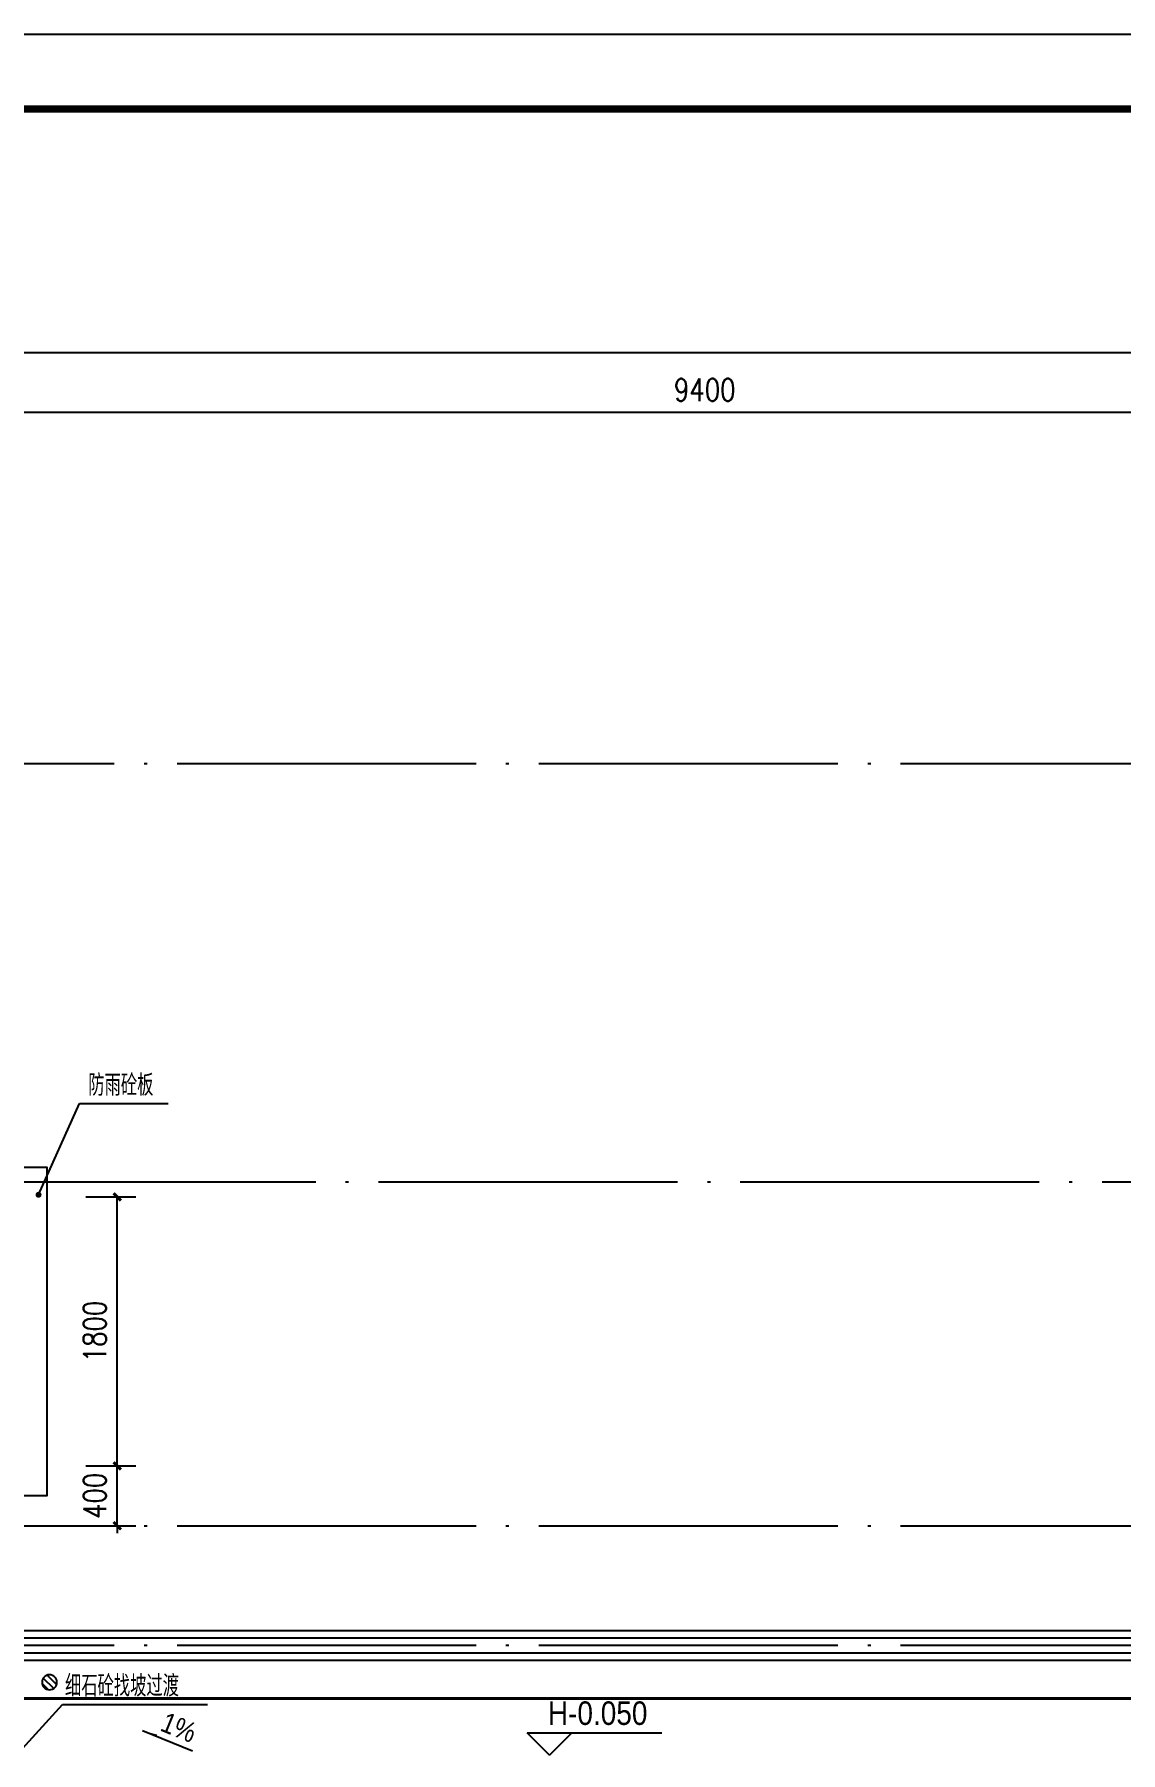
# Model space of a CAD drawing. Extents: x 718358 to 1668613, y -348838 to -159582.
# Drawn here: x 793851 to 801117, y -327912 to -316416 of the extents above; entities that cross this region are included whole.
import ezdxf

# ---------------------------------------------------------------- set-up
doc = ezdxf.new("R2010")
doc.units = 0
doc.header["$LTSCALE"] = 1000
doc.linetypes.add('DOTE', pattern=[2.42, 2, -0.2, 0.02, -0.2])
for name, color, linetype in [('变更', 6, 'Continuous'), ('建-厨卫用具', 66, 'Continuous'), ('建-可见线', 7, 'Continuous'), ('建-图框', 4, 'Continuous'), ('建-尺寸', 73, 'Continuous'), ('建-引出', 3, 'Continuous'), ('建-标高', 3, 'Continuous'), ('建-符号', 3, 'Continuous'), ('建-符号说明', 7, 'Continuous'), ('建-轴标', 3, 'Continuous'), ('建-轴网', 14, 'DOTE'), ('建-阳台', 5, 'Continuous')]:
    doc.layers.add(name, color=color, linetype=linetype)
doc.layers.add('栏杆', color=30, linetype='Continuous', lineweight=9)
doc.styles.add('_TCH_DIM', font='gt单线西文.shx', dxfattribs={"width": 0.8, "bigfont": 'gt单线中文.shx'})
doc.styles.add('DIM_FONT', font='SIMPLEX.shx', dxfattribs={"width": 0.8, "bigfont": 'GBCBIG.shx'})
doc.dimstyles.new('DIMN50', dxfattribs={"dimscale": 0.5, "dimtxt": 300, "dimasz": 100, "dimexe": 250, "dimexo": 300, "dimgap": 150, "dimtad": 1, "dimdec": 0, "dimzin": 0, "dimdsep": 46, "dimtxsty": 'DIM_FONT', "dimblk": 'ARCHTICK', "dimcen": 0.09, "dimdle": 1, "dimclrt": 7, "dimazin": 2, "dimtfac": 1, "dimtdec": 0, "dimtix": 1, "dimtmove": 2, "dimatfit": 3, "dimldrblk": 'ARCHTICK', "dimfxl": 1, "dimtolj": 1, "dimtzin": 0, "dimarcsym": 0})

# ---------------------------------------------------------------- blocks, each defined once
blk = doc.blocks.new('A$C28466982')
at = {"layer": '建-厨卫用具'}
h = blk.add_hatch(dxfattribs=at)
h.set_pattern_fill('ANSI31', color=256, scale=20, style=0)
h.set_pattern_definition([(45, (-61544.167, -20665.726), (-22.45064, 22.45064), [])])
edge = h.paths.add_edge_path()
edge.add_arc((50, 50), 50, 0, 360)
blk.add_circle((50, 50), 50, dxfattribs=at)
blk = doc.blocks.new('_ArchTick')
at = {"color": 0, "linetype": 'ByBlock', "const_width": 0.4}
blk.add_lwpolyline([(-0.5, -0.5), (0.5, 0.5)], dxfattribs=at)
blk = doc.blocks.new('*D192')
at = {"layer": 'Defpoints', "color": 0, "transparency": 16777216}
for p in [(808035, -318544), (769085, -320194), (808035, -320194)]:
    blk.add_point(p, dxfattribs=at)
at = {"layer": '建-轴标', "color": 0, "lineweight": -2, "transparency": 16777216}
for p, q in [((769085, -320044), (769085, -318419)), ((808035, -320044), (808035, -318419)), ((769085, -318544), (808036, -318544))]:
    blk.add_line(p, q, dxfattribs=at)
at = {"layer": '建-轴标', "color": 0, "lineweight": -2, "transparency": 16777216, "xscale": 50, "yscale": 50, "zscale": 50, "rotation": 180}
blk.add_blockref('_ArchTick', (769085, -318544), dxfattribs=at)
at = {"layer": '建-轴标', "color": 0, "lineweight": -2, "transparency": 16777216, "xscale": 50, "yscale": 50, "zscale": 50}
blk.add_blockref('_ArchTick', (808035, -318544), dxfattribs=at)
at = {"layer": '建-轴标', "color": 7, "transparency": 16777216, "insert": (788560, -318394), "char_height": 150, "attachment_point": 5, "style": 'DIM_FONT'}
blk.add_mtext('\\A1;38950', dxfattribs=at)
blk = doc.blocks.new('*D241')
at = {"layer": 'Defpoints', "color": 0, "transparency": 16777216}
for p in [(803035, -318944), (793635, -320194), (803035, -320194)]:
    blk.add_point(p, dxfattribs=at)
at = {"layer": '建-轴标', "color": 0, "lineweight": -2, "transparency": 16777216}
for p, q in [((793635, -320044), (793635, -318819)), ((803035, -320044), (803035, -318819)), ((793635, -318944), (803036, -318944))]:
    blk.add_line(p, q, dxfattribs=at)
at = {"layer": '建-轴标', "color": 0, "lineweight": -2, "transparency": 16777216, "xscale": 50, "yscale": 50, "zscale": 50, "rotation": 180}
blk.add_blockref('_ArchTick', (793635, -318944), dxfattribs=at)
at = {"layer": '建-轴标', "color": 0, "lineweight": -2, "transparency": 16777216, "xscale": 50, "yscale": 50, "zscale": 50}
blk.add_blockref('_ArchTick', (803035, -318944), dxfattribs=at)
at = {"layer": '建-轴标', "color": 7, "transparency": 16777216, "insert": (798335, -318794), "char_height": 150, "attachment_point": 5, "style": 'DIM_FONT'}
blk.add_mtext('\\A1;9400', dxfattribs=at)
blk = doc.blocks.new('*D3367')
at = {"layer": 'Defpoints', "color": 0, "transparency": 16777216}
for p in [(794044, -325994), (794405, -325994), (794044, -326394)]:
    blk.add_point(p, dxfattribs=at)
at = {"layer": '建-尺寸', "color": 0, "lineweight": -2, "transparency": 16777216}
for p, q in [((794194, -325994), (794530, -325994)), ((794405, -325994), (794405, -325944)), ((794405, -326394), (794405, -325994)), ((794194, -326394), (794530, -326394)), ((794405, -326394), (794405, -326444))]:
    blk.add_line(p, q, dxfattribs=at)
at = {"layer": '建-尺寸', "color": 0, "lineweight": -2, "transparency": 16777216, "xscale": 50, "yscale": 50, "zscale": 50}
for p, rotation in [((794405, -325994), 270), ((794405, -326394), 90)]:
    blk.add_blockref('_ArchTick', p, dxfattribs=dict(at, rotation=rotation))
at = {"layer": '建-尺寸', "color": 7, "transparency": 16777216, "insert": (794255, -326194), "char_height": 150, "attachment_point": 5, "rotation": 90, "style": 'DIM_FONT'}
blk.add_mtext('\\A1;400', dxfattribs=at)
blk = doc.blocks.new('*D3368')
at = {"layer": 'Defpoints', "color": 0, "transparency": 16777216}
for p in [(794044, -324194), (794405, -324194), (794044, -325994)]:
    blk.add_point(p, dxfattribs=at)
at = {"layer": '建-尺寸', "color": 0, "lineweight": -2, "transparency": 16777216}
for p, q in [((794194, -324194), (794530, -324194)), ((794405, -325994), (794405, -324193)), ((794194, -325994), (794530, -325994))]:
    blk.add_line(p, q, dxfattribs=at)
at = {"layer": '建-尺寸', "color": 0, "lineweight": -2, "transparency": 16777216, "xscale": 50, "yscale": 50, "zscale": 50}
for p, rotation in [((794405, -324194), 90), ((794405, -325994), 270)]:
    blk.add_blockref('_ArchTick', p, dxfattribs=dict(at, rotation=rotation))
at = {"layer": '建-尺寸', "color": 7, "transparency": 16777216, "insert": (794255, -325094), "char_height": 150, "attachment_point": 5, "rotation": 90, "style": 'DIM_FONT'}
blk.add_mtext('\\A1;1800', dxfattribs=at)

msp = doc.modelspace()

# ---------------------------------------------------------------- hatches: boundary and pattern name
at = {"layer": '建-符号'}
msp.add_hatch(color=256, dxfattribs=at).paths.add_polyline_path([(794574.7, -327765.7), (794667.4, -327803.4), (794672.4, -327791)])
at = {"layer": '栏杆'}
h = msp.add_hatch(dxfattribs=at)
h.set_pattern_fill('ANSI32', color=256, scale=30, angle=135, style=0)
h.set_pattern_definition([(7e-15, (1590311.55, -279961.17), (1e-14, -142.875), []), (7e-15, (1590359.17, -279913.54), (1e-14, -142.875), [])])
h.paths.add_polyline_path([(797982.5, -323422.7), (799682.5, -323422.7), (799682.5, -323472.7), (797982.5, -323472.7)])

# ---------------------------------------------------------------- linework, layer by layer
for p, q in [((793735.2, -327093.8), (802935.2, -327093.8)), ((793735.2, -327293.8), (802935.2, -327293.8))]:
    msp.add_line(p, q)
at = {"layer": '变更', "color": 1, "lineweight": 40}
msp.add_line((774635.5, -327550.1), (803999.5, -327550.1), dxfattribs=at)
at = {"layer": '建-可见线'}
msp.add_lwpolyline([(793735.2, -323993.8), (793935.2, -323993.8), (793935.2, -326193.8), (793735.2, -326193.8)], dxfattribs=at)
at = {"layer": '建-图框'}
msp.add_lwpolyline([(763686.8, -346115.8), (816236.8, -346115.8), (816236.8, -316415.8), (763686.8, -316415.8)], close=True, dxfattribs=at)
at = {"layer": '建-图框', "const_width": 50}
msp.add_lwpolyline([(764936.8, -345615.8), (815736.8, -345615.8), (815736.8, -316915.8), (764936.8, -316915.8)], close=True, dxfattribs=at)
at = {"layer": '建-引出'}
for p, q in [((793878.7, -324179.7), (794153.1, -323570)), ((794153.1, -323570), (794746.3, -323570)), ((793727.4, -327933.8), (794037.9, -327589.6)), ((794037.9, -327589.6), (795008.2, -327589.6))]:
    msp.add_line(p, q, dxfattribs=at)
at = {"layer": '建-引出', "const_width": 20}
msp.add_lwpolyline([(793874.6, -324188.8, 1), (793882.8, -324170.6, 1)], format="xyb", close=True, dxfattribs=at)
at = {"layer": '建-标高'}
for p, q in [((797296.5, -327929.1), (797146.5, -327779.1)), ((797146.5, -327779.1), (798047.4, -327779.1)), ((797296.5, -327929.1), (797446.5, -327779.1))]:
    msp.add_line(p, q, dxfattribs=at)
at = {"layer": '建-符号'}
msp.add_lwpolyline([(794909, -327901.7), (794574.7, -327765.7)], dxfattribs=at)
at = {"layer": '建-轴网'}
for p, q in [((768185.2, -321293.8), (810335.2, -321293.8)), ((784053, -324093.8), (810335.2, -324093.8)), ((768185.2, -326393.8), (810335.2, -326393.8)), ((768185.2, -327193.8), (810335.2, -327193.8))]:
    msp.add_line(p, q, dxfattribs=at)
at = {"layer": '建-阳台'}
for points in [[(793735.2, -327143.8), (802935.2, -327143.8)], [(793735.2, -327243.8), (802935.2, -327243.8)]]:
    msp.add_lwpolyline(points, dxfattribs=at)

# ---------------------------------------------------------------- block references
at = {"layer": '建-厨卫用具', "xscale": -1}
msp.add_blockref('A$C28466982', (794002, -327491.3), dxfattribs=at)

# ---------------------------------------------------------------- texts
at = {"layer": '建-引出', "style": '_TCH_DIM', "width": 0.8}
msp.add_text('细石砼找坡过渡', height=143.31, dxfattribs=at).set_placement((794055.8, -327537.1))
at = {"layer": '建-标高', "style": '_TCH_DIM', "width": 0.888889}
msp.add_text('H-0.050', height=157.5, dxfattribs=at).set_placement((797285.8, -327726.6))
at = {"layer": '建-符号', "style": '_TCH_DIM', "width": 0.888889}
msp.add_text('1%', height=135, rotation=337.86049, dxfattribs=at).set_placement((794684.7, -327761.8))
at = {"layer": '建-符号说明', "style": '_TCH_DIM', "width": 0.8}
msp.add_text('防雨砼板', height=143.31, dxfattribs=at).set_placement((794211.7, -323517.5))

# ---------------------------------------------------------------- dimensions: what is measured, and where the dimension line sits
at = {"layer": '建-尺寸'}
for p1, p2, picture, middle in [((794044, -325993.8), (794044, -324193.8), '*D3368', (794255.2, -325093.8)), ((794044, -326393.8), (794044, -325993.8), '*D3367', (794255.2, -326193.8))]:
    dim = msp.add_aligned_dim(p1=p1, p2=p2, distance=-361.2, dimstyle='DIMN50', dxfattribs=at)
    dim.commit()
    dim.dimension.update_dxf_attribs({"geometry": picture, "text_midpoint": middle})
at = {"layer": '建-轴标'}
for p1, p2, distance, picture, middle in [((769085.2, -320193.8), (808035.2, -320193.8), 1650, '*D192', (788560.2, -318393.8)), ((793635.2, -320193.8), (803035.2, -320193.8), 1250, '*D241', (798335.2, -318793.8))]:
    dim = msp.add_aligned_dim(p1=p1, p2=p2, distance=distance, dimstyle='DIMN50', dxfattribs=at)
    dim.commit()
    dim.dimension.update_dxf_attribs({"geometry": picture, "text_midpoint": middle})

doc.saveas('drawing.dxf')
